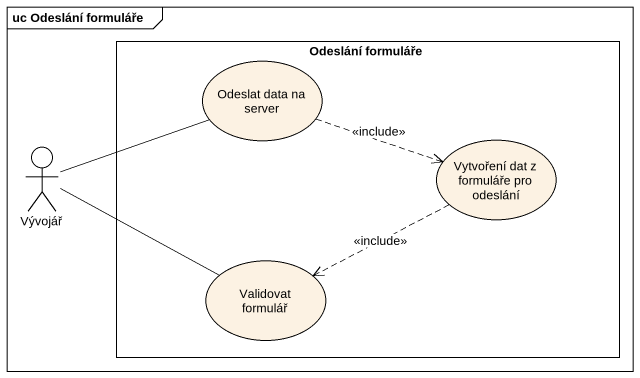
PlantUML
@startuml
mainframe uc Odeslání formuláře
rectangle "Odeslání formuláře" as Odeslání_formuláře {
  usecase "Odeslat data na server" as Odeslat_data_na_server
  usecase "Vytvoření dat z formuláře pro odeslání" as Vytvoření_dat_z_formuláře
  usecase "Validovat formulář" as Validovat_formulář
}
actor Vývojář
Odeslat_data_na_server .right.> Vytvoření_dat_z_formuláře : <<include>>
Vývojář -right- Odeslat_data_na_server
Vývojář -right- Validovat_formulář
Vytvoření_dat_z_formuláře .left.> Validovat_formulář : <<include>>
@enduml
